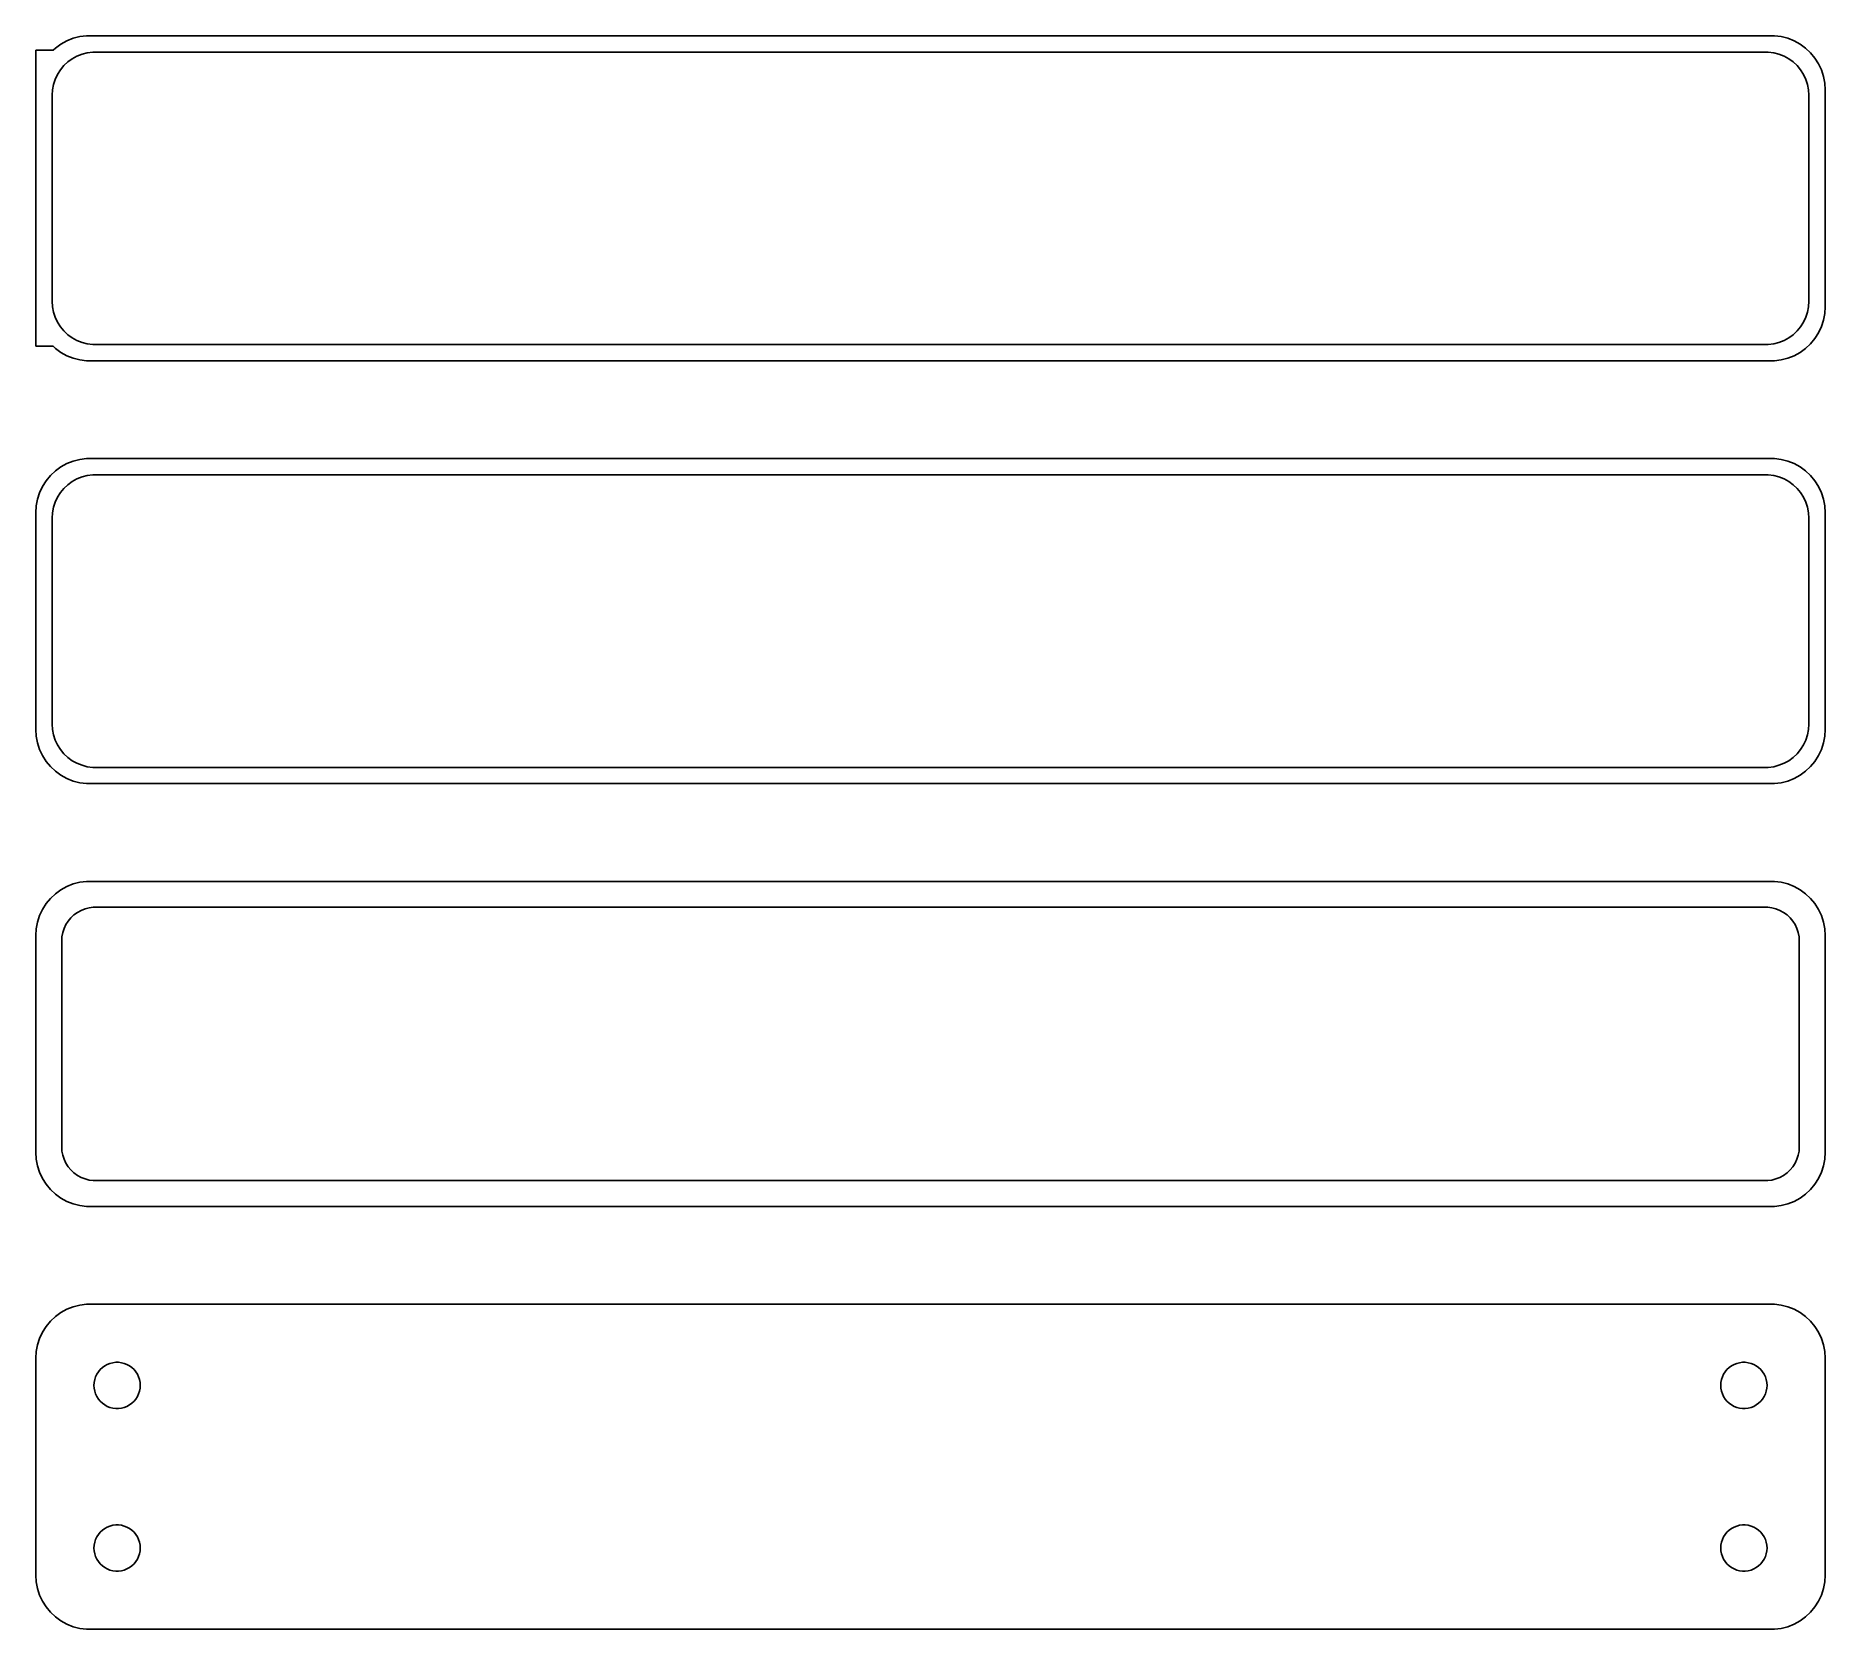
# Model space of a CAD drawing. Header units: metres. Extents: x -82 to 82, y 141 to 288.
import ezdxf

# ---------------------------------------------------------------- set-up
doc = ezdxf.new("R2010")
doc.units = ezdxf.units.M

msp = doc.modelspace()

# ---------------------------------------------------------------- linework, layer by layer
for p, q in [((-80.1791, 287.222), (-80.6871, 286.853)), ((-79.6289, 287.524), (-80.1791, 287.222)), ((-79.0451, 287.755), (-79.6289, 287.524)), ((-78.4369, 287.911), (-79.0451, 287.755)), ((-77.8139, 287.99), (-78.4369, 287.911)), ((77.8139, 287.99), (-77.8139, 287.99)), ((78.4369, 287.911), (77.8139, 287.99)), ((79.0451, 287.755), (78.4369, 287.911)), ((79.6289, 287.524), (79.0451, 287.755)), ((80.1791, 287.222), (79.6289, 287.524)), ((80.6871, 286.853), (80.1791, 287.222)), ((-80.9, 286.653), (-82.5, 286.653)), ((-82.5, 286.653), (-82.5, 259.347)), ((-80.6871, 286.853), (-80.9, 286.653)), ((-79.9159, 285.238), (-79.5497, 285.582)), ((-79.5497, 285.582), (-79.1433, 285.877)), ((-79.1433, 285.877), (-78.7031, 286.119)), ((-78.7031, 286.119), (-78.2361, 286.304)), ((-78.2361, 286.304), (-77.7495, 286.429)), ((-77.7495, 286.429), (-77.2512, 286.492)), ((-77.2512, 286.492), (77.2512, 286.492)), ((77.2512, 286.492), (77.7495, 286.429)), ((77.7495, 286.429), (78.2361, 286.304)), ((78.2361, 286.304), (78.7031, 286.119)), ((78.7031, 286.119), (79.1433, 285.877)), ((79.1433, 285.877), (79.5497, 285.582)), ((79.5497, 285.582), (79.9159, 285.238)), ((81.1448, 286.423), (80.6871, 286.853)), ((81.5451, 285.939), (81.1448, 286.423)), ((81.8815, 285.409), (81.5451, 285.939)), ((-80.8743, 283.495), (-80.7191, 283.972)), ((-80.7191, 283.972), (-80.5052, 284.427)), ((-80.5052, 284.427), (-80.2361, 284.851)), ((-80.2361, 284.851), (-79.9159, 285.238)), ((79.9159, 285.238), (80.2361, 284.851)), ((80.2361, 284.851), (80.5052, 284.427)), ((80.5052, 284.427), (80.7191, 283.972)), ((80.7191, 283.972), (80.8743, 283.495)), ((82.1489, 284.841), (81.8815, 285.409)), ((82.3429, 284.243), (82.1489, 284.841)), ((82.4606, 283.627), (82.3429, 284.243)), ((-81, 282.5), (-80.9685, 283.001)), ((-81, 263.5), (-81, 282.5)), ((-80.9685, 283.001), (-80.8743, 283.495)), ((80.8743, 283.495), (80.9685, 283.001)), ((80.9685, 283.001), (81, 282.5)), ((81, 282.5), (81, 263.5)), ((82.5, 283), (82.4606, 283.627)), ((82.5, 263), (82.5, 283)), ((-80.9685, 262.999), (-81, 263.5)), ((-80.8743, 262.505), (-80.9685, 262.999)), ((-80.7191, 262.028), (-80.8743, 262.505)), ((80.8743, 262.505), (80.7191, 262.028)), ((80.9685, 262.999), (80.8743, 262.505)), ((81, 263.5), (80.9685, 262.999)), ((82.3429, 261.757), (82.4606, 262.373)), ((82.4606, 262.373), (82.5, 263)), ((-80.5052, 261.573), (-80.7191, 262.028)), ((-80.2361, 261.149), (-80.5052, 261.573)), ((-79.9159, 260.762), (-80.2361, 261.149)), ((-79.5497, 260.418), (-79.9159, 260.762)), ((79.9159, 260.762), (79.5497, 260.418)), ((80.2361, 261.149), (79.9159, 260.762)), ((80.5052, 261.573), (80.2361, 261.149)), ((80.7191, 262.028), (80.5052, 261.573)), ((81.8815, 260.591), (82.1489, 261.159)), ((82.1489, 261.159), (82.3429, 261.757)), ((-82.5, 259.347), (-80.9, 259.347)), ((-80.9, 259.347), (-80.6871, 259.147)), ((-80.6871, 259.147), (-80.1791, 258.778)), ((-79.1433, 260.123), (-79.5497, 260.418)), ((-78.7031, 259.881), (-79.1433, 260.123)), ((-78.2361, 259.696), (-78.7031, 259.881)), ((-77.7495, 259.571), (-78.2361, 259.696)), ((-77.2512, 259.508), (-77.7495, 259.571)), ((77.2512, 259.508), (-77.2512, 259.508)), ((77.7495, 259.571), (77.2512, 259.508)), ((78.2361, 259.696), (77.7495, 259.571)), ((78.7031, 259.881), (78.2361, 259.696)), ((79.1433, 260.123), (78.7031, 259.881)), ((79.5497, 260.418), (79.1433, 260.123)), ((80.1791, 258.778), (80.6871, 259.147)), ((80.6871, 259.147), (81.1448, 259.577)), ((81.1448, 259.577), (81.5451, 260.061)), ((81.5451, 260.061), (81.8815, 260.591)), ((-80.1791, 258.778), (-79.6289, 258.476)), ((-79.6289, 258.476), (-79.0451, 258.245)), ((-79.0451, 258.245), (-78.4369, 258.089)), ((-78.4369, 258.089), (-77.8139, 258.01)), ((-77.8139, 258.01), (77.8139, 258.01)), ((77.8139, 258.01), (78.4369, 258.089)), ((78.4369, 258.089), (79.0451, 258.245)), ((79.0451, 258.245), (79.6289, 258.476)), ((79.6289, 258.476), (80.1791, 258.778)), ((-80.6871, 247.853), (-81.1448, 247.423)), ((-80.1791, 248.222), (-80.6871, 247.853)), ((-79.6289, 248.524), (-80.1791, 248.222)), ((-79.0451, 248.755), (-79.6289, 248.524)), ((-78.4369, 248.911), (-79.0451, 248.755)), ((-77.8139, 248.99), (-78.4369, 248.911)), ((77.8139, 248.99), (-77.8139, 248.99)), ((78.4369, 248.911), (77.8139, 248.99)), ((79.0451, 248.755), (78.4369, 248.911)), ((79.6289, 248.524), (79.0451, 248.755)), ((80.1791, 248.222), (79.6289, 248.524)), ((80.6871, 247.853), (80.1791, 248.222)), ((81.1448, 247.423), (80.6871, 247.853)), ((-81.8815, 246.409), (-82.1489, 245.841)), ((-81.5451, 246.939), (-81.8815, 246.409)), ((-81.1448, 247.423), (-81.5451, 246.939)), ((-80.5052, 245.427), (-80.2361, 245.851)), ((-80.2361, 245.851), (-79.9159, 246.238)), ((-79.9159, 246.238), (-79.5497, 246.582)), ((-79.5497, 246.582), (-79.1433, 246.877)), ((-79.1433, 246.877), (-78.7031, 247.119)), ((-78.7031, 247.119), (-78.2361, 247.304)), ((-78.2361, 247.304), (-77.7495, 247.429)), ((-77.7495, 247.429), (-77.2512, 247.492)), ((-77.2512, 247.492), (77.2512, 247.492)), ((77.2512, 247.492), (77.7495, 247.429)), ((77.7495, 247.429), (78.2361, 247.304)), ((78.2361, 247.304), (78.7031, 247.119)), ((78.7031, 247.119), (79.1433, 246.877)), ((79.1433, 246.877), (79.5497, 246.582)), ((79.5497, 246.582), (79.9159, 246.238)), ((79.9159, 246.238), (80.2361, 245.851)), ((80.2361, 245.851), (80.5052, 245.427)), ((81.5451, 246.939), (81.1448, 247.423)), ((81.8815, 246.409), (81.5451, 246.939)), ((82.1489, 245.841), (81.8815, 246.409)), ((-82.4606, 244.627), (-82.5, 244)), ((-82.3429, 245.243), (-82.4606, 244.627)), ((-82.1489, 245.841), (-82.3429, 245.243)), ((-80.9685, 244.001), (-80.8743, 244.495)), ((-80.8743, 244.495), (-80.7191, 244.972)), ((-80.7191, 244.972), (-80.5052, 245.427)), ((80.5052, 245.427), (80.7191, 244.972)), ((80.7191, 244.972), (80.8743, 244.495)), ((80.8743, 244.495), (80.9685, 244.001)), ((82.3429, 245.243), (82.1489, 245.841)), ((82.4606, 244.627), (82.3429, 245.243)), ((82.5, 244), (82.4606, 244.627)), ((-82.5, 244), (-82.5, 224)), ((-81, 243.5), (-80.9685, 244.001)), ((-81, 224.5), (-81, 243.5)), ((80.9685, 244.001), (81, 243.5)), ((81, 243.5), (81, 224.5)), ((82.5, 224), (82.5, 244)), ((-80.9685, 223.999), (-81, 224.5)), ((81, 224.5), (80.9685, 223.999)), ((-82.5, 224), (-82.4606, 223.373)), ((-82.4606, 223.373), (-82.3429, 222.757)), ((-82.3429, 222.757), (-82.1489, 222.159)), ((-80.8743, 223.505), (-80.9685, 223.999)), ((-80.7191, 223.028), (-80.8743, 223.505)), ((-80.5052, 222.573), (-80.7191, 223.028)), ((80.7191, 223.028), (80.5052, 222.573)), ((80.8743, 223.505), (80.7191, 223.028)), ((80.9685, 223.999), (80.8743, 223.505)), ((82.1489, 222.159), (82.3429, 222.757)), ((82.3429, 222.757), (82.4606, 223.373)), ((82.4606, 223.373), (82.5, 224)), ((-82.1489, 222.159), (-81.8815, 221.591)), ((-81.8815, 221.591), (-81.5451, 221.061)), ((-80.2361, 222.149), (-80.5052, 222.573)), ((-79.9159, 221.762), (-80.2361, 222.149)), ((-79.5497, 221.418), (-79.9159, 221.762)), ((-79.1433, 221.123), (-79.5497, 221.418)), ((-78.7031, 220.881), (-79.1433, 221.123)), ((79.1433, 221.123), (78.7031, 220.881)), ((79.5497, 221.418), (79.1433, 221.123)), ((79.9159, 221.762), (79.5497, 221.418)), ((80.2361, 222.149), (79.9159, 221.762)), ((80.5052, 222.573), (80.2361, 222.149)), ((81.5451, 221.061), (81.8815, 221.591)), ((81.8815, 221.591), (82.1489, 222.159)), ((-81.5451, 221.061), (-81.1448, 220.577)), ((-81.1448, 220.577), (-80.6871, 220.147)), ((-80.6871, 220.147), (-80.1791, 219.778)), ((-80.1791, 219.778), (-79.6289, 219.476)), ((-79.6289, 219.476), (-79.0451, 219.245)), ((-78.2361, 220.696), (-78.7031, 220.881)), ((-77.7495, 220.571), (-78.2361, 220.696)), ((-77.2512, 220.508), (-77.7495, 220.571)), ((77.2512, 220.508), (-77.2512, 220.508)), ((77.7495, 220.571), (77.2512, 220.508)), ((78.2361, 220.696), (77.7495, 220.571)), ((78.7031, 220.881), (78.2361, 220.696)), ((79.0451, 219.245), (79.6289, 219.476)), ((79.6289, 219.476), (80.1791, 219.778)), ((80.1791, 219.778), (80.6871, 220.147)), ((80.6871, 220.147), (81.1448, 220.577)), ((81.1448, 220.577), (81.5451, 221.061)), ((-79.0451, 219.245), (-78.4369, 219.089)), ((-78.4369, 219.089), (-77.8139, 219.01)), ((-77.8139, 219.01), (77.8139, 219.01)), ((77.8139, 219.01), (78.4369, 219.089)), ((78.4369, 219.089), (79.0451, 219.245)), ((-79.0451, 209.755), (-79.6289, 209.524)), ((-78.4369, 209.911), (-79.0451, 209.755)), ((-77.8139, 209.99), (-78.4369, 209.911)), ((77.8139, 209.99), (-77.8139, 209.99)), ((78.4369, 209.911), (77.8139, 209.99)), ((79.0451, 209.755), (78.4369, 209.911)), ((79.6289, 209.524), (79.0451, 209.755)), ((-81.5451, 207.939), (-81.8815, 207.409)), ((-81.1448, 208.423), (-81.5451, 207.939)), ((-80.6871, 208.853), (-81.1448, 208.423)), ((-80.1791, 209.222), (-80.6871, 208.853)), ((-79.6289, 209.524), (-80.1791, 209.222)), ((80.1791, 209.222), (79.6289, 209.524)), ((80.6871, 208.853), (80.1791, 209.222)), ((81.1448, 208.423), (80.6871, 208.853)), ((81.5451, 207.939), (81.1448, 208.423)), ((81.8815, 207.409), (81.5451, 207.939)), ((-82.1489, 206.841), (-82.3429, 206.243)), ((-81.8815, 207.409), (-82.1489, 206.841)), ((-79.7279, 206), (-79.5184, 206.33)), ((-79.5184, 206.33), (-79.2692, 206.631)), ((-79.2692, 206.631), (-78.9843, 206.899)), ((-78.9843, 206.899), (-78.668, 207.128)), ((-78.668, 207.128), (-78.3254, 207.317)), ((-78.3254, 207.317), (-77.9619, 207.461)), ((-77.9619, 207.461), (-77.5833, 207.558)), ((-77.5833, 207.558), (-77.1955, 207.607)), ((-77.1955, 207.607), (77.1955, 207.607)), ((77.1955, 207.607), (77.5833, 207.558)), ((77.5833, 207.558), (77.9619, 207.461)), ((77.9619, 207.461), (78.3254, 207.317)), ((78.3254, 207.317), (78.668, 207.128)), ((78.668, 207.128), (78.9843, 206.899)), ((78.9843, 206.899), (79.2692, 206.631)), ((79.2692, 206.631), (79.5184, 206.33)), ((79.5184, 206.33), (79.7279, 206)), ((82.1489, 206.841), (81.8815, 207.409)), ((82.3429, 206.243), (82.1489, 206.841)), ((-82.4606, 205.627), (-82.5, 205)), ((-82.5, 205), (-82.5, 185)), ((-82.3429, 206.243), (-82.4606, 205.627)), ((-80.1129, 204.5), (-80.0884, 204.89)), ((-80.0884, 204.89), (-80.0151, 205.274)), ((-80.0151, 205.274), (-79.8943, 205.646)), ((-79.8943, 205.646), (-79.7279, 206)), ((79.7279, 206), (79.8943, 205.646)), ((79.8943, 205.646), (80.0151, 205.274)), ((80.0151, 205.274), (80.0884, 204.89)), ((80.0884, 204.89), (80.1129, 204.5)), ((82.4606, 205.627), (82.3429, 206.243)), ((82.5, 205), (82.4606, 205.627)), ((82.5, 185), (82.5, 205)), ((-80.1129, 185.5), (-80.1129, 204.5)), ((80.1129, 204.5), (80.1129, 185.5)), ((-82.5, 185), (-82.4606, 184.373)), ((-80.0884, 185.11), (-80.1129, 185.5)), ((-80.0151, 184.726), (-80.0884, 185.11)), ((80.0884, 185.11), (80.0151, 184.726)), ((80.1129, 185.5), (80.0884, 185.11)), ((82.4606, 184.373), (82.5, 185)), ((-82.4606, 184.373), (-82.3429, 183.757)), ((-82.3429, 183.757), (-82.1489, 183.159)), ((-82.1489, 183.159), (-81.8815, 182.591)), ((-79.8943, 184.354), (-80.0151, 184.726)), ((-79.7279, 184), (-79.8943, 184.354)), ((-79.5184, 183.67), (-79.7279, 184)), ((-79.2692, 183.369), (-79.5184, 183.67)), ((-78.9843, 183.101), (-79.2692, 183.369)), ((79.2692, 183.369), (78.9843, 183.101)), ((79.5184, 183.67), (79.2692, 183.369)), ((79.7279, 184), (79.5184, 183.67)), ((79.8943, 184.354), (79.7279, 184)), ((80.0151, 184.726), (79.8943, 184.354)), ((81.8815, 182.591), (82.1489, 183.159)), ((82.1489, 183.159), (82.3429, 183.757)), ((82.3429, 183.757), (82.4606, 184.373)), ((-81.8815, 182.591), (-81.5451, 182.061)), ((-81.5451, 182.061), (-81.1448, 181.577)), ((-81.1448, 181.577), (-80.6871, 181.147)), ((-78.668, 182.872), (-78.9843, 183.101)), ((-78.3254, 182.683), (-78.668, 182.872)), ((-77.9619, 182.539), (-78.3254, 182.683)), ((-77.5833, 182.442), (-77.9619, 182.539)), ((-77.1955, 182.393), (-77.5833, 182.442)), ((77.1955, 182.393), (-77.1955, 182.393)), ((77.5833, 182.442), (77.1955, 182.393)), ((77.9619, 182.539), (77.5833, 182.442)), ((78.3254, 182.683), (77.9619, 182.539)), ((78.668, 182.872), (78.3254, 182.683)), ((78.9843, 183.101), (78.668, 182.872)), ((80.6871, 181.147), (81.1448, 181.577)), ((81.1448, 181.577), (81.5451, 182.061)), ((81.5451, 182.061), (81.8815, 182.591)), ((-80.6871, 181.147), (-80.1791, 180.778)), ((-80.1791, 180.778), (-79.6289, 180.476)), ((-79.6289, 180.476), (-79.0451, 180.245)), ((-79.0451, 180.245), (-78.4369, 180.089)), ((-78.4369, 180.089), (-77.8139, 180.01)), ((-77.8139, 180.01), (77.8139, 180.01)), ((77.8139, 180.01), (78.4369, 180.089)), ((78.4369, 180.089), (79.0451, 180.245)), ((79.0451, 180.245), (79.6289, 180.476)), ((79.6289, 180.476), (80.1791, 180.778)), ((80.1791, 180.778), (80.6871, 181.147)), ((-80.1791, 170.222), (-80.6871, 169.853)), ((-79.6289, 170.524), (-80.1791, 170.222)), ((-79.0451, 170.755), (-79.6289, 170.524)), ((-78.4369, 170.911), (-79.0451, 170.755)), ((-77.8139, 170.99), (-78.4369, 170.911)), ((77.8139, 170.99), (-77.8139, 170.99)), ((78.4369, 170.911), (77.8139, 170.99)), ((79.0451, 170.755), (78.4369, 170.911)), ((79.6289, 170.524), (79.0451, 170.755)), ((80.1791, 170.222), (79.6289, 170.524)), ((80.6871, 169.853), (80.1791, 170.222)), ((-81.8815, 168.409), (-82.1489, 167.841)), ((-81.5451, 168.939), (-81.8815, 168.409)), ((-81.1448, 169.423), (-81.5451, 168.939)), ((-80.6871, 169.853), (-81.1448, 169.423)), ((81.1448, 169.423), (80.6871, 169.853)), ((81.5451, 168.939), (81.1448, 169.423)), ((81.8815, 168.409), (81.5451, 168.939)), ((82.1489, 167.841), (81.8815, 168.409)), ((-82.3429, 167.243), (-82.4606, 166.627)), ((-82.1489, 167.841), (-82.3429, 167.243)), ((82.3429, 167.243), (82.1489, 167.841)), ((82.4606, 166.627), (82.3429, 167.243)), ((-82.4606, 166.627), (-82.5, 166)), ((-82.5, 166), (-82.5, 146)), ((-76.5566, 164.962), (-76.3611, 165.145)), ((-76.3611, 165.145), (-76.1441, 165.303)), ((-76.1441, 165.303), (-75.9092, 165.432)), ((-75.9092, 165.432), (-75.6598, 165.531)), ((-75.6598, 165.531), (-75.4001, 165.597)), ((-75.4001, 165.597), (-75.1341, 165.631)), ((-75.1341, 165.631), (-74.8659, 165.631)), ((-74.8659, 165.631), (-74.5999, 165.597)), ((-74.5999, 165.597), (-74.3401, 165.531)), ((-74.3401, 165.531), (-74.0908, 165.432)), ((-74.0908, 165.432), (-73.8559, 165.303)), ((-73.8559, 165.303), (-73.6389, 165.145)), ((-73.6389, 165.145), (-73.4434, 164.962)), ((73.4434, 164.962), (73.6389, 165.145)), ((73.6389, 165.145), (73.8559, 165.303)), ((73.8559, 165.303), (74.0908, 165.432)), ((74.0908, 165.432), (74.3401, 165.531)), ((74.3401, 165.531), (74.5999, 165.597)), ((74.5999, 165.597), (74.8659, 165.631)), ((74.8659, 165.631), (75.1341, 165.631)), ((75.1341, 165.631), (75.4001, 165.597)), ((75.4001, 165.597), (75.6598, 165.531)), ((75.6598, 165.531), (75.9092, 165.432)), ((75.9092, 165.432), (76.1441, 165.303)), ((76.1441, 165.303), (76.3611, 165.145)), ((76.3611, 165.145), (76.5566, 164.962)), ((82.5, 166), (82.4606, 166.627)), ((82.5, 146), (82.5, 166)), ((-77.1353, 163.5), (-77.1185, 163.768)), ((-77.1185, 163.232), (-77.1353, 163.5)), ((-77.1185, 163.768), (-77.0682, 164.031)), ((-77.0682, 164.031), (-76.9853, 164.286)), ((-76.9853, 164.286), (-76.8712, 164.529)), ((-76.8712, 164.529), (-76.7275, 164.755)), ((-76.7275, 164.755), (-76.5566, 164.962)), ((-73.4434, 164.962), (-73.2725, 164.755)), ((-73.2725, 164.755), (-73.1288, 164.529)), ((-73.1288, 164.529), (-73.0146, 164.286)), ((-73.0146, 164.286), (-72.9318, 164.031)), ((-72.9318, 164.031), (-72.8815, 163.768)), ((-72.8815, 163.768), (-72.8647, 163.5)), ((-72.8647, 163.5), (-72.8815, 163.232)), ((72.8647, 163.5), (72.8815, 163.768)), ((72.8815, 163.232), (72.8647, 163.5)), ((72.8815, 163.768), (72.9318, 164.031)), ((72.9318, 164.031), (73.0146, 164.286)), ((73.0146, 164.286), (73.1288, 164.529)), ((73.1288, 164.529), (73.2725, 164.755)), ((73.2725, 164.755), (73.4434, 164.962)), ((76.5566, 164.962), (76.7275, 164.755)), ((76.7275, 164.755), (76.8712, 164.529)), ((76.8712, 164.529), (76.9853, 164.286)), ((76.9853, 164.286), (77.0682, 164.031)), ((77.0682, 164.031), (77.1185, 163.768)), ((77.1185, 163.768), (77.1353, 163.5)), ((77.1353, 163.5), (77.1185, 163.232)), ((-77.0682, 162.969), (-77.1185, 163.232)), ((-76.9853, 162.714), (-77.0682, 162.969)), ((-76.8712, 162.471), (-76.9853, 162.714)), ((-76.7275, 162.245), (-76.8712, 162.471)), ((-76.5566, 162.038), (-76.7275, 162.245)), ((-76.3611, 161.855), (-76.5566, 162.038)), ((-76.1441, 161.697), (-76.3611, 161.855)), ((-73.6389, 161.855), (-73.8559, 161.697)), ((-73.4434, 162.038), (-73.6389, 161.855)), ((-73.2725, 162.245), (-73.4434, 162.038)), ((-73.1288, 162.471), (-73.2725, 162.245)), ((-73.0146, 162.714), (-73.1288, 162.471)), ((-72.9318, 162.969), (-73.0146, 162.714)), ((-72.8815, 163.232), (-72.9318, 162.969)), ((72.9318, 162.969), (72.8815, 163.232)), ((73.0146, 162.714), (72.9318, 162.969)), ((73.1288, 162.471), (73.0146, 162.714)), ((73.2725, 162.245), (73.1288, 162.471)), ((73.4434, 162.038), (73.2725, 162.245)), ((73.6389, 161.855), (73.4434, 162.038)), ((73.8559, 161.697), (73.6389, 161.855)), ((76.3611, 161.855), (76.1441, 161.697)), ((76.5566, 162.038), (76.3611, 161.855)), ((76.7275, 162.245), (76.5566, 162.038)), ((76.8712, 162.471), (76.7275, 162.245)), ((76.9853, 162.714), (76.8712, 162.471)), ((77.0682, 162.969), (76.9853, 162.714)), ((77.1185, 163.232), (77.0682, 162.969)), ((-75.9092, 161.568), (-76.1441, 161.697)), ((-75.6598, 161.469), (-75.9092, 161.568)), ((-75.4001, 161.403), (-75.6598, 161.469)), ((-75.1341, 161.369), (-75.4001, 161.403)), ((-74.8659, 161.369), (-75.1341, 161.369)), ((-74.5999, 161.403), (-74.8659, 161.369)), ((-74.3401, 161.469), (-74.5999, 161.403)), ((-74.0908, 161.568), (-74.3401, 161.469)), ((-73.8559, 161.697), (-74.0908, 161.568)), ((74.0908, 161.568), (73.8559, 161.697)), ((74.3401, 161.469), (74.0908, 161.568)), ((74.5999, 161.403), (74.3401, 161.469)), ((74.8659, 161.369), (74.5999, 161.403)), ((75.1341, 161.369), (74.8659, 161.369)), ((75.4001, 161.403), (75.1341, 161.369)), ((75.6598, 161.469), (75.4001, 161.403)), ((75.9092, 161.568), (75.6598, 161.469)), ((76.1441, 161.697), (75.9092, 161.568)), ((-76.3611, 150.145), (-76.1441, 150.303)), ((-76.1441, 150.303), (-75.9092, 150.432)), ((-75.9092, 150.432), (-75.6598, 150.531)), ((-75.6598, 150.531), (-75.4001, 150.597)), ((-75.4001, 150.597), (-75.1341, 150.631)), ((-75.1341, 150.631), (-74.8659, 150.631)), ((-74.8659, 150.631), (-74.5999, 150.597)), ((-74.5999, 150.597), (-74.3401, 150.531)), ((-74.3401, 150.531), (-74.0908, 150.432)), ((-74.0908, 150.432), (-73.8559, 150.303)), ((-73.8559, 150.303), (-73.6389, 150.145)), ((73.6389, 150.145), (73.8559, 150.303)), ((73.8559, 150.303), (74.0908, 150.432)), ((74.0908, 150.432), (74.3401, 150.531)), ((74.3401, 150.531), (74.5999, 150.597)), ((74.5999, 150.597), (74.8659, 150.631)), ((74.8659, 150.631), (75.1341, 150.631)), ((75.1341, 150.631), (75.4001, 150.597)), ((75.4001, 150.597), (75.6598, 150.531)), ((75.6598, 150.531), (75.9092, 150.432)), ((75.9092, 150.432), (76.1441, 150.303)), ((76.1441, 150.303), (76.3611, 150.145)), ((-77.1353, 148.5), (-77.1185, 148.768)), ((-77.1185, 148.232), (-77.1353, 148.5)), ((-77.1185, 148.768), (-77.0682, 149.031)), ((-77.0682, 149.031), (-76.9853, 149.286)), ((-76.9853, 149.286), (-76.8712, 149.529)), ((-76.8712, 149.529), (-76.7275, 149.755)), ((-76.7275, 149.755), (-76.5566, 149.962)), ((-76.5566, 149.962), (-76.3611, 150.145)), ((-73.6389, 150.145), (-73.4434, 149.962)), ((-73.4434, 149.962), (-73.2725, 149.755)), ((-73.2725, 149.755), (-73.1288, 149.529)), ((-73.1288, 149.529), (-73.0146, 149.286)), ((-73.0146, 149.286), (-72.9318, 149.031)), ((-72.9318, 149.031), (-72.8815, 148.768)), ((-72.8815, 148.768), (-72.8647, 148.5)), ((-72.8647, 148.5), (-72.8815, 148.232)), ((72.8647, 148.5), (72.8815, 148.768)), ((72.8815, 148.232), (72.8647, 148.5)), ((72.8815, 148.768), (72.9318, 149.031)), ((72.9318, 149.031), (73.0146, 149.286)), ((73.0146, 149.286), (73.1288, 149.529)), ((73.1288, 149.529), (73.2725, 149.755)), ((73.2725, 149.755), (73.4434, 149.962)), ((73.4434, 149.962), (73.6389, 150.145)), ((76.3611, 150.145), (76.5566, 149.962)), ((76.5566, 149.962), (76.7275, 149.755)), ((76.7275, 149.755), (76.8712, 149.529)), ((76.8712, 149.529), (76.9853, 149.286)), ((76.9853, 149.286), (77.0682, 149.031)), ((77.0682, 149.031), (77.1185, 148.768)), ((77.1185, 148.768), (77.1353, 148.5)), ((77.1353, 148.5), (77.1185, 148.232)), ((-77.0682, 147.969), (-77.1185, 148.232)), ((-76.9853, 147.714), (-77.0682, 147.969)), ((-76.8712, 147.471), (-76.9853, 147.714)), ((-76.7275, 147.245), (-76.8712, 147.471)), ((-76.5566, 147.038), (-76.7275, 147.245)), ((-76.3611, 146.855), (-76.5566, 147.038)), ((-76.1441, 146.697), (-76.3611, 146.855)), ((-73.6389, 146.855), (-73.8559, 146.697)), ((-73.4434, 147.038), (-73.6389, 146.855)), ((-73.2725, 147.245), (-73.4434, 147.038)), ((-73.1288, 147.471), (-73.2725, 147.245)), ((-73.0146, 147.714), (-73.1288, 147.471)), ((-72.9318, 147.969), (-73.0146, 147.714)), ((-72.8815, 148.232), (-72.9318, 147.969)), ((72.9318, 147.969), (72.8815, 148.232)), ((73.0146, 147.714), (72.9318, 147.969)), ((73.1288, 147.471), (73.0146, 147.714)), ((73.2725, 147.245), (73.1288, 147.471)), ((73.4434, 147.038), (73.2725, 147.245)), ((73.6389, 146.855), (73.4434, 147.038)), ((73.8559, 146.697), (73.6389, 146.855)), ((76.3611, 146.855), (76.1441, 146.697)), ((76.5566, 147.038), (76.3611, 146.855)), ((76.7275, 147.245), (76.5566, 147.038)), ((76.8712, 147.471), (76.7275, 147.245)), ((76.9853, 147.714), (76.8712, 147.471)), ((77.0682, 147.969), (76.9853, 147.714)), ((77.1185, 148.232), (77.0682, 147.969)), ((-82.5, 146), (-82.4606, 145.373)), ((-82.4606, 145.373), (-82.3429, 144.757)), ((-75.9092, 146.568), (-76.1441, 146.697)), ((-75.6598, 146.469), (-75.9092, 146.568)), ((-75.4001, 146.403), (-75.6598, 146.469)), ((-75.1341, 146.369), (-75.4001, 146.403)), ((-74.8659, 146.369), (-75.1341, 146.369)), ((-74.5999, 146.403), (-74.8659, 146.369)), ((-74.3401, 146.469), (-74.5999, 146.403)), ((-74.0908, 146.568), (-74.3401, 146.469)), ((-73.8559, 146.697), (-74.0908, 146.568)), ((74.0908, 146.568), (73.8559, 146.697)), ((74.3401, 146.469), (74.0908, 146.568)), ((74.5999, 146.403), (74.3401, 146.469)), ((74.8659, 146.369), (74.5999, 146.403)), ((75.1341, 146.369), (74.8659, 146.369)), ((75.4001, 146.403), (75.1341, 146.369)), ((75.6598, 146.469), (75.4001, 146.403)), ((75.9092, 146.568), (75.6598, 146.469)), ((76.1441, 146.697), (75.9092, 146.568)), ((82.3429, 144.757), (82.4606, 145.373)), ((82.4606, 145.373), (82.5, 146)), ((-82.3429, 144.757), (-82.1489, 144.159)), ((-82.1489, 144.159), (-81.8815, 143.591)), ((-81.8815, 143.591), (-81.5451, 143.061)), ((81.5451, 143.061), (81.8815, 143.591)), ((81.8815, 143.591), (82.1489, 144.159)), ((82.1489, 144.159), (82.3429, 144.757)), ((-81.5451, 143.061), (-81.1448, 142.577)), ((-81.1448, 142.577), (-80.6871, 142.147)), ((-80.6871, 142.147), (-80.1791, 141.778)), ((80.1791, 141.778), (80.6871, 142.147)), ((80.6871, 142.147), (81.1448, 142.577)), ((81.1448, 142.577), (81.5451, 143.061)), ((-80.1791, 141.778), (-79.6289, 141.476)), ((-79.6289, 141.476), (-79.0451, 141.245)), ((-79.0451, 141.245), (-78.4369, 141.089)), ((-78.4369, 141.089), (-77.8139, 141.01)), ((-77.8139, 141.01), (77.8139, 141.01)), ((77.8139, 141.01), (78.4369, 141.089)), ((78.4369, 141.089), (79.0451, 141.245)), ((79.0451, 141.245), (79.6289, 141.476)), ((79.6289, 141.476), (80.1791, 141.778))]:
    msp.add_line(p, q)

doc.saveas('drawing.dxf')
